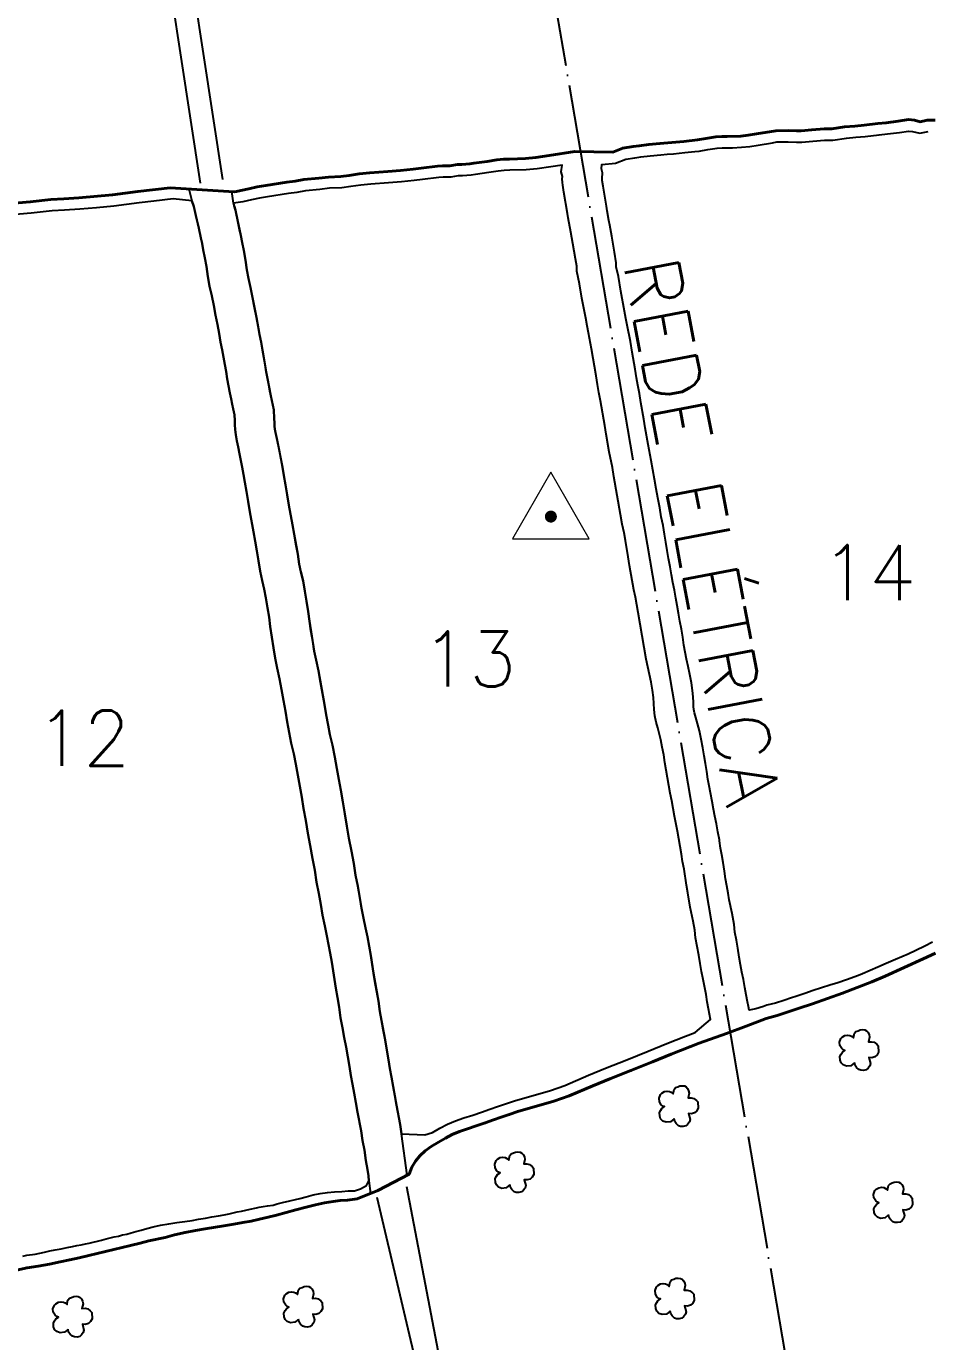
# Model space of a CAD drawing. Extents: x 742933 to 746083, y 7825389 to 7829844.
# Drawn here: x 744689.6 to 745008.2, y 7827510.3 to 7827975.1 of the extents above; entities that cross this region are included whole.
import ezdxf

# ---------------------------------------------------------------- set-up
doc = ezdxf.new("R2010")
doc.units = 0
doc.linetypes.add('CONTINUO', pattern=[0])
doc.linetypes.add('TAPUME', pattern=[47, 40, -3.5, 0, -3.5])
doc.layers.add('0114001012', color=1, linetype='Continuous', lineweight=40)
for name, color, linetype in [('0114001012012', 5, 'Continuous'), ('0114001012013', 5, 'Continuous'), ('0114001012014', 5, 'Continuous'), ('_SIMBOLO ARVORE', 118, 'Continuous'), ('ESTRADA', 1, 'Continuous'), ('REDE_DE_LUZ', 6, 'Continuous'), ('TEXTO', 7, 'Continuous')]:
    doc.layers.add(name, color=color, linetype=linetype)
doc.styles.add('SIMPLEX', font='simplex.shx', dxfattribs={"height": 20})

msp = doc.modelspace()

# ---------------------------------------------------------------- linework, layer by layer
at = {"layer": '0114001012'}
for points in [[(745010.85, 7827941.89), (745008.02, 7827941.89), (745005.53, 7827941.36), (745003.58, 7827941.86), (745001.39, 7827942.1), (744997.75, 7827941.57), (744993.53, 7827941.01), (744990.63, 7827940.71), (744985.72, 7827940.1), (744982.47, 7827939.84), (744978.86, 7827939.51), (744974.34, 7827938.83), (744971.58, 7827938.83), (744967.24, 7827938.5), (744963.44, 7827938.16), (744961.83, 7827938.09), (744958.98, 7827938.26), (744954.55, 7827938.2), (744947.69, 7827937.04), (744944.77, 7827936.59), (744942.11, 7827936.31), (744937.32, 7827936.11), (744935.4, 7827936.12), (744933.36, 7827935.98), (744929.81, 7827935.49), (744926.9, 7827934.96), (744921.96, 7827934.42), (744913.56, 7827933.63), (744909.69, 7827933.28), (744906.28, 7827932.9), (744904.13, 7827932.59), (744900.44, 7827932.04), (744896.94, 7827930.63), (744883.46, 7827930.82), (744874.36, 7827929.38), (744869.69, 7827928.72), (744866.01, 7827928.41), (744860.34, 7827928.19), (744858.22, 7827928.13), (744855.85, 7827927.84), (744852.48, 7827927.34), (744847.83, 7827926.72), (744846.38, 7827926.49), (744843.56, 7827926.25), (744841.96, 7827926.25), (744839.3, 7827925.83), (744836.72, 7827925.83), (744834.99, 7827925.69), (744829.13, 7827924.92), (744826.3, 7827924.61), (744821.88, 7827924.16), (744817.34, 7827923.8), (744810.99, 7827923.33), (744807.29, 7827922.91), (744803.7, 7827922.38), (744800.75, 7827921.99), (744796.43, 7827921.83), (744792.95, 7827921.44), (744787.69, 7827920.89), (744784.59, 7827920.34), (744781.69, 7827919.99), (744774.21, 7827918.79), (744771.22, 7827918.33), (744768.26, 7827917.63), (744765.38, 7827917.02), (744763.82, 7827916.73), (744763.06, 7827916.63), (744740.43, 7827918), (744728.96, 7827916.73), (744720.09, 7827915.51), (744708.17, 7827914.47), (744702.83, 7827914.16), (744698.3, 7827913.85), (744690.95, 7827913.04), (744684.08, 7827912.46)], [(744686.09, 7827535.58), (744689.86, 7827536.42), (744693.75, 7827537.04), (744697.72, 7827537.72), (744701.51, 7827538.47), (744704.9, 7827539.23), (744708.21, 7827539.92), (744711.72, 7827540.74), (744726.35, 7827544.26), (744729.85, 7827545.16), (744732.93, 7827545.91), (744738.62, 7827547.12), (744741.99, 7827548.11), (744745.73, 7827548.94), (744749.43, 7827549.61), (744752.75, 7827550.18), (744759.4, 7827551.29), (744762.9, 7827551.84), (744766.16, 7827552.39), (744769.1, 7827552.91), (744772.03, 7827553.54), (744775.08, 7827554.25), (744778.03, 7827554.97), (744784.89, 7827556.93), (744788.52, 7827557.84), (744791.83, 7827558.63), (744795.03, 7827559.32), (744798.03, 7827559.81), (744800.52, 7827560.15), (744803.07, 7827560.29), (744806.54, 7827560.8), (744813.86, 7827563.7), (744824.88, 7827569.48), (744825.82, 7827571.92), (744827.12, 7827574.13), (744828.72, 7827576.02), (744830.61, 7827577.71), (744832.75, 7827579.26), (744835.25, 7827580.82), (744837.72, 7827582.23), (744840.12, 7827583.5), (744842.72, 7827584.58), (744845.55, 7827585.57), (744848.62, 7827586.55), (744851.79, 7827587.63), (744854.74, 7827588.69), (744857.47, 7827589.64), (744860.3, 7827590.55), (744863.33, 7827591.64), (744876.11, 7827595.28), (744881.45, 7827597.13), (744889.81, 7827600.75), (744895.83, 7827603.18), (744903.31, 7827606.12), (744910.95, 7827609.21), (744917.51, 7827611.93), (744924.08, 7827614.54), (744927.41, 7827615.74), (744937.11, 7827619.21), (744944.06, 7827621.81), (744951.13, 7827624.53), (744954.99, 7827625.61), (744962.83, 7827628.11), (744967.55, 7827629.69), (744978.13, 7827633.43), (744988.53, 7827637.44), (744993.24, 7827639.46), (745006.61, 7827645.6), (745010.92, 7827647.53)]]:
    msp.add_lwpolyline(points, dxfattribs=at)
at = {"layer": '0114001012012'}
msp.add_lwpolyline([(744688.33, 7827540.54), (744689.78, 7827540.84), (744692.71, 7827541.25), (744694.31, 7827541.63), (744696.05, 7827541.96), (744697.9, 7827542.39), (744699.81, 7827542.8), (744701.86, 7827543.16), (744703.99, 7827543.56), (744705.91, 7827543.93), (744707.47, 7827544.26), (744708.95, 7827544.54), (744710.47, 7827544.83), (744711.83, 7827545.08), (744713.24, 7827545.45), (744714.7, 7827545.78), (744716.15, 7827546.21), (744717.75, 7827546.62), (744719.26, 7827546.95), (744720.63, 7827547.33), (744722.13, 7827547.64), (744723.62, 7827548.02), (744725.12, 7827548.35), (744726.67, 7827548.71), (744728.28, 7827549.22), (744730.16, 7827549.74), (744732.18, 7827550.29), (744734.4, 7827550.86), (744737.02, 7827551.48), (744739.96, 7827551.99), (744742.79, 7827552.37), (744745.64, 7827552.79), (744748.21, 7827553.18), (744750.49, 7827553.55), (744752.86, 7827553.98), (744755.2, 7827554.42), (744757.52, 7827554.81), (744759.52, 7827555.18), (744761.24, 7827555.49), (744762.73, 7827555.86), (744764.16, 7827556.14), (744765.61, 7827556.47), (744767.14, 7827556.81), (744768.68, 7827557.15), (744770.94, 7827557.59), (744771.84, 7827557.78), (744773.25, 7827558.04), (744774.82, 7827558.34), (744776.84, 7827558.6), (744778.2, 7827559.01), (744780.09, 7827559.46), (744782.78, 7827560.07), (744784.69, 7827560.55), (744786.3, 7827560.93), (744788.45, 7827561.52), (744790.97, 7827562.14), (744793.49, 7827562.65), (744796.1, 7827562.99), (744798.57, 7827563.23), (744801.06, 7827563.42), (744803.4, 7827563.62), (744805.6, 7827563.62), (744807.68, 7827564.28), (744809.87, 7827565.48), (744810.62, 7827567.17), (744810.55, 7827568.85), (744810.22, 7827571.11), (744809.65, 7827574.38), (744809.12, 7827577.93), (744808.39, 7827581.39), (744807.91, 7827584.84), (744806.68, 7827591.38), (744806.07, 7827594.77), (744805.47, 7827598.07), (744804.93, 7827601.27), (744804.35, 7827604.36), (744803.8, 7827607.54), (744803.25, 7827610.93), (744802.63, 7827614.41), (744801.98, 7827617.84), (744801.33, 7827621.22), (744800.69, 7827624.77), (744800.19, 7827628.48), (744799.59, 7827631.95), (744799.02, 7827635.18), (744798.49, 7827638.29), (744798.02, 7827641.36), (744797.53, 7827644.42), (744796.97, 7827647.57), (744796.43, 7827650.64), (744795.77, 7827653.68), (744795.05, 7827657.21), (744794.31, 7827661), (744793.66, 7827664.8), (744792.97, 7827668.72), (744792.2, 7827672.7), (744791.52, 7827676.89), (744790.77, 7827681.08), (744789.88, 7827685.68), (744789.09, 7827690.02), (744788.36, 7827694.41), (744787.61, 7827698.68), (744786.93, 7827702.71), (744786.22, 7827706.54), (744785.54, 7827710.47), (744784.89, 7827714.34), (744784.18, 7827718.01), (744783.23, 7827721.75), (744782.49, 7827725.5), (744781.77, 7827729.29), (744781.14, 7827733.09), (744780.46, 7827736.86), (744779.76, 7827740.8), (744779.09, 7827744.56), (744778.28, 7827748.23), (744777.58, 7827751.86), (744777.01, 7827755.43), (744776.39, 7827759.27), (744775.81, 7827762.95), (744775.37, 7827766.35), (744774.85, 7827769.63), (744774.23, 7827773.08), (744773.7, 7827776.23), (744772.92, 7827779.24), (744772.3, 7827782.56), (744771.7, 7827786.16), (744771.07, 7827789.73), (744770.49, 7827793.1), (744769.86, 7827796.4), (744768.61, 7827803.57), (744768.03, 7827807.19), (744767.4, 7827810.74), (744766.85, 7827814.03), (744766.39, 7827816.75), (744765.89, 7827819.27), (744765.42, 7827821.69), (744764.97, 7827824.07), (744764.5, 7827826.47), (744763.99, 7827828.65), (744763.61, 7827830.67), (744763.41, 7827832.57), (744763.29, 7827834.26), (744763.26, 7827835.85), (744763.12, 7827837.82), (744762.72, 7827839.96), (744762.34, 7827841.58), (744761.96, 7827843.47), (744761.55, 7827845.55), (744761.07, 7827848), (744760.61, 7827850.53), (744760.17, 7827853.05), (744759.72, 7827855.63), (744759.29, 7827858.13), (744758.8, 7827860.75), (744758.24, 7827863.52), (744757.71, 7827866.5), (744757.15, 7827869.66), (744756.51, 7827872.96), (744755.84, 7827876.43), (744755.1, 7827879.83), (744754.38, 7827883.29), (744753.75, 7827886.72), (744753.23, 7827890.2), (744752.67, 7827893.32), (744752.14, 7827896.05), (744751.69, 7827898.38), (744751.28, 7827900.33), (744750.57, 7827903.74), (744750.24, 7827905.25), (744749.9, 7827906.75), (744749.5, 7827908.22), (744748.77, 7827911.37), (744748.13, 7827913.37), (744741.46, 7827914.09), (744734.64, 7827913.33), (744729.45, 7827912.76), (744720.54, 7827911.53), (744714.37, 7827910.99), (744708.46, 7827910.48), (744703.08, 7827910.17), (744698.66, 7827909.86), (744691.34, 7827909.06), (744684.45, 7827908.48)], dxfattribs=at)
at = {"layer": '0114001012013'}
msp.add_lwpolyline([(744858.95, 7827594.32), (744862.1, 7827595.45), (744874.9, 7827599.1), (744880, 7827600.86), (744888.27, 7827604.44), (744894.35, 7827606.89), (744901.83, 7827609.84), (744909.44, 7827612.91), (744916, 7827615.63), (744922.66, 7827618.28), (744926.06, 7827619.51), (744931.48, 7827624.14), (744931.07, 7827626.07), (744930.76, 7827627.87), (744930.29, 7827630.34), (744929.85, 7827632.96), (744928.8, 7827638.29), (744928.28, 7827641.05), (744927.79, 7827643.94), (744927.32, 7827646.93), (744926.18, 7827652.98), (744925.89, 7827655.66), (744925.29, 7827658.94), (744924.3, 7827663.8), (744923.4, 7827668.95), (744922.95, 7827671.61), (744922.08, 7827677.32), (744921.6, 7827679.96), (744921.17, 7827682.56), (744920.77, 7827685.24), (744920.3, 7827688.02), (744919.8, 7827690.65), (744918.76, 7827695.96), (744918.29, 7827698.65), (744917.74, 7827701.39), (744917.19, 7827704.06), (744915.34, 7827715), (744914.92, 7827717.71), (744914.41, 7827720.37), (744913.87, 7827722.92), (744912.78, 7827727.2), (744912.22, 7827729.17), (744911.77, 7827731.41), (744911.49, 7827733.7), (744911.45, 7827735.76), (744911.28, 7827737.92), (744910.91, 7827740.56), (744910.41, 7827743.28), (744909.26, 7827748.7), (744908.71, 7827751.48), (744907.34, 7827759.69), (744905.86, 7827767.93), (744905.35, 7827770.64), (744904.91, 7827773.33), (744904.39, 7827776), (744902.83, 7827784.55), (744902.31, 7827787.57), (744901.36, 7827793.36), (744900.89, 7827796.12), (744900.27, 7827799.15), (744899.68, 7827802.56), (744897.29, 7827815.96), (744896.75, 7827819.15), (744895.62, 7827824.75), (744894.53, 7827830.93), (744894.08, 7827834), (744892.54, 7827842.8), (744891.99, 7827845.74), (744891.48, 7827848.55), (744891.01, 7827851.61), (744889.34, 7827861.16), (744888.29, 7827866.82), (744887.79, 7827869.23), (744887.31, 7827871.93), (744885.99, 7827879), (744885.12, 7827884.04), (744884.14, 7827888.54), (744884.14, 7827890.37), (744883.71, 7827892.95), (744882.74, 7827898.39), (744882.01, 7827902.36), (744881.17, 7827907.41), (744880.87, 7827908.99), (744879.6, 7827916.52), (744879.28, 7827918.9), (744879.17, 7827919.91), (744879.05, 7827921.18), (744879.11, 7827922.03), (744878.7, 7827923.62), (744878.95, 7827926.06), (744874.96, 7827925.43), (744870.13, 7827924.74), (744866.25, 7827924.42), (744860.47, 7827924.19), (744858.52, 7827924.14), (744856.39, 7827923.88), (744853.04, 7827923.37), (744848.41, 7827922.76), (744846.87, 7827922.52), (744843.72, 7827922.25), (744842.27, 7827922.25), (744839.61, 7827921.83), (744836.88, 7827921.83), (744835.41, 7827921.71), (744829.61, 7827920.95), (744826.72, 7827920.63), (744822.24, 7827920.18), (744817.65, 7827919.81), (744811.36, 7827919.35), (744807.81, 7827918.94), (744804.25, 7827918.42), (744801.09, 7827918), (744796.72, 7827917.84), (744793.39, 7827917.46), (744788.25, 7827916.92), (744785.18, 7827916.38), (744782.24, 7827916.02), (744774.83, 7827914.84), (744771.98, 7827914.4), (744769.13, 7827913.73), (744766.16, 7827913.1), (744764.46, 7827912.78), (744762.86, 7827912.56), (744763.08, 7827911.64), (744763.49, 7827910.11), (744764.26, 7827906.69), (744765.41, 7827901.14), (744765.88, 7827898.72), (744766.43, 7827895.89), (744767.04, 7827892.48), (744767.56, 7827889.01), (744768.12, 7827885.97), (744768.79, 7827882.75), (744769.55, 7827879.25), (744770.91, 7827872.21), (744771.99, 7827866.14), (744772.54, 7827863.43), (744773.07, 7827860.61), (744774.39, 7827852.99), (744774.83, 7827850.6), (744776.02, 7827844.56), (744776.42, 7827842.86), (744777.04, 7827839.6), (744777.25, 7827836.45), (744777.28, 7827834.91), (744777.36, 7827833.83), (744777.48, 7827832.68), (744777.7, 7827831.52), (744778.19, 7827829.42), (744780.16, 7827819.29), (744780.66, 7827816.35), (744781.19, 7827813.12), (744781.84, 7827809.53), (744782.42, 7827805.87), (744783.63, 7827798.92), (744784.26, 7827795.6), (744785.5, 7827788.53), (744786.08, 7827785.01), (744786.6, 7827782.28), (744787.41, 7827779.14), (744788.02, 7827775.49), (744788.66, 7827771.96), (744789.23, 7827768.33), (744789.67, 7827764.94), (744791.37, 7827754.3), (744791.99, 7827751.07), (744792.82, 7827747.3), (744794.94, 7827735.48), (744795.56, 7827731.74), (744796.24, 7827728.17), (744796.9, 7827724.82), (744797.85, 7827721.07), (744798.67, 7827716.83), (744799.34, 7827712.81), (744800, 7827709), (744800.71, 7827705.15), (744802.16, 7827696.76), (744802.88, 7827692.42), (744803.64, 7827688.26), (744804.53, 7827683.64), (744805.32, 7827679.26), (744805.99, 7827675.15), (744806.74, 7827671.26), (744808.09, 7827663.52), (744808.78, 7827659.95), (744809.47, 7827656.58), (744810.18, 7827653.32), (744811.34, 7827646.75), (744812.31, 7827640.54), (744814.03, 7827630.6), (744814.52, 7827626.96), (744815.1, 7827623.78), (744816.4, 7827616.93), (744817.05, 7827613.29), (744817.61, 7827609.87), (744818.13, 7827606.84), (744818.71, 7827603.72), (744819.26, 7827600.48), (744820.45, 7827593.92), (744821.74, 7827587.09), (744822.19, 7827583.79), (744830.51, 7827583.45), (744833.2, 7827584.26), (744835.79, 7827585.74), (744838.42, 7827587.12), (744841.29, 7827588.32), (744844.28, 7827589.36), (744847.37, 7827590.35), (744850.47, 7827591.4), (744853.41, 7827592.46), (744856.19, 7827593.43)], close=True, dxfattribs=at)
at = {"layer": '0114001012014'}
msp.add_lwpolyline([(745009.87, 7827651.43), (745007.15, 7827650.08), (745004.04, 7827648.56), (745001.31, 7827647.25), (744996.89, 7827645.36), (744993.53, 7827643.94), (744990.61, 7827642.69), (744985.15, 7827640.29), (744983.74, 7827639.7), (744979.46, 7827638.15), (744976.47, 7827637.13), (744973.59, 7827636.3), (744970.67, 7827635.29), (744967.78, 7827634.42), (744964.81, 7827633.39), (744961.57, 7827632.3), (744960.1, 7827631.82), (744957.35, 7827630.91), (744954.39, 7827629.97), (744951.37, 7827629.19), (744950.18, 7827628.7), (744947.52, 7827627.95), (744945.09, 7827627.43), (744944.82, 7827628.69), (744944.54, 7827630.34), (744944.07, 7827632.81), (744943.63, 7827635.48), (744943.06, 7827638.32), (744942.55, 7827640.92), (744942.07, 7827643.5), (744941.62, 7827646.14), (744941.11, 7827649.34), (744940.58, 7827652.12), (744940.04, 7827655.01), (744939.76, 7827657.67), (744939.04, 7827661.6), (744938.06, 7827666.39), (744937.65, 7827668.76), (744937.19, 7827671.34), (744936.78, 7827673.81), (744936.36, 7827676.58), (744935.89, 7827679.66), (744935.39, 7827682.37), (744935, 7827684.73), (744934.61, 7827687.31), (744934.57, 7827687.58), (744934.08, 7827690.49), (744933.55, 7827693.3), (744933.02, 7827696.01), (744932.53, 7827698.51), (744932.05, 7827701.23), (744931.46, 7827704.18), (744930.95, 7827706.65), (744930.55, 7827709.05), (744930.09, 7827711.76), (744929.62, 7827714.57), (744929.16, 7827717.26), (744928.72, 7827720.11), (744928.13, 7827723.14), (744927.51, 7827726.09), (744926.86, 7827728.68), (744926.3, 7827730.87), (744925.83, 7827732.49), (744925.6, 7827733.64), (744925.47, 7827734.68), (744925.44, 7827736.44), (744925.2, 7827739.44), (744924.68, 7827743.11), (744924.14, 7827745.99), (744923.54, 7827748.88), (744922.97, 7827751.52), (744922.49, 7827753.99), (744922.07, 7827756.46), (744921.62, 7827759.18), (744921.14, 7827762.07), (744920.62, 7827764.94), (744920.13, 7827767.68), (744919.63, 7827770.46), (744919.14, 7827773.06), (744918.69, 7827775.8), (744918.15, 7827778.58), (744917.66, 7827781.28), (744917.14, 7827784.11), (744916.61, 7827787), (744916.11, 7827789.9), (744915.62, 7827792.83), (744915.17, 7827795.65), (744914.65, 7827798.7), (744914.03, 7827801.74), (744913.47, 7827804.97), (744912.84, 7827808.49), (744912.27, 7827811.66), (744911.68, 7827815.01), (744911.09, 7827818.36), (744910.51, 7827821.71), (744909.38, 7827827.35), (744908.36, 7827833.15), (744907.91, 7827836.23), (744906.86, 7827842.18), (744906.32, 7827845.29), (744905.75, 7827848.28), (744905.29, 7827850.85), (744904.83, 7827853.88), (744903.76, 7827859.98), (744903.11, 7827863.65), (744902.03, 7827869.52), (744901.54, 7827871.87), (744901.09, 7827874.43), (744899.77, 7827881.47), (744898.86, 7827886.72), (744898.14, 7827890.05), (744898.14, 7827891.53), (744897.51, 7827895.32), (744896.52, 7827900.88), (744895.8, 7827904.79), (744895.53, 7827906.41), (744894.95, 7827909.87), (744894.65, 7827911.47), (744893.93, 7827915.72), (744893.45, 7827918.6), (744893.18, 7827920.6), (744893.1, 7827921.33), (744893.1, 7827921.34), (744893.23, 7827923.33), (744892.88, 7827924.69), (744893.05, 7827926.29), (744897.87, 7827926.7), (744901.5, 7827928.16), (744904.71, 7827928.63), (744906.78, 7827928.93), (744910.09, 7827929.3), (744913.94, 7827929.64), (744916.11, 7827929.86), (744918.34, 7827930.06), (744922.37, 7827930.45), (744925.94, 7827930.84), (744927.47, 7827931), (744930.45, 7827931.54), (744933.77, 7827932), (744935.53, 7827932.12), (744937.4, 7827932.11), (744939.2, 7827932.19), (744942.4, 7827932.32), (744945.29, 7827932.62), (744948.33, 7827933.09), (744953.34, 7827933.93), (744954.92, 7827934.2), (744958.88, 7827934.26), (744961.79, 7827934.08), (744963.71, 7827934.17), (744967.57, 7827934.52), (744971.73, 7827934.83), (744974.65, 7827934.83), (744979.46, 7827935.56), (744982.81, 7827935.86), (744986.13, 7827936.12), (744991.08, 7827936.74), (744994, 7827937.03), (744998.31, 7827937.6), (745001.46, 7827938.06), (745002.86, 7827937.91), (745005.44, 7827937.26), (745008.44, 7827937.89)], dxfattribs=at)
at = {"layer": '_SIMBOLO ARVORE', "linetype": 'CONTINUO'}
for points in [[(744982.34, 7827608.88, 0), (744981.09, 7827607.83, 0), (744979.51, 7827607.65, 0), (744978.38, 7827608.09, 0), (744977.58, 7827608.88, 0), (744977.25, 7827609.78, 0), (744977.16, 7827611.11, 0), (744977.59, 7827611.95, 0), (744978.05, 7827612.57, 0), (744978.96, 7827613.19, 0), (744978.38, 7827613.37, 0), (744977.81, 7827613.85, 0), (744977.13, 7827614.91, 0), (744977.01, 7827616.17, 0), (744977.5, 7827617.48, 0), (744978.01, 7827617.95, 0), (744978.94, 7827618.52, 0), (744979.92, 7827618.65, 0), (744980.7, 7827618.54, 0), (744981.31, 7827618.26, 0), (744981.99, 7827617.65, 0), (744982.19, 7827618.81, 0), (744982.36, 7827619.27, 0), (744982.87, 7827619.91, 0), (744983.62, 7827620.18, 0), (744984.36, 7827620.51, 0), (744985.18, 7827620.58, 0), (744985.96, 7827620.47, 0), (744986.6, 7827620.14, 0), (744987.07, 7827619.63, 0), (744987.48, 7827618.81, 0), (744987.64, 7827617.91, 0), (744987.27, 7827616.29, 0), (744988.4, 7827616.31, 0), (744989.34, 7827616.08, 0), (744990.22, 7827615.39, 0), (744990.71, 7827614.83, 0), (744990.84, 7827612.6, 0), (744990.3, 7827611.61, 0), (744989.57, 7827610.94, 0), (744988.43, 7827610.64, 0), (744987.43, 7827610.73, 0), (744987.97, 7827608.65, 0), (744987.72, 7827607.76, 0), (744987.12, 7827606.92, 0), (744986.46, 7827606.39, 0), (744985.52, 7827606.16, 0), (744984.59, 7827606.22, 0), (744983.89, 7827606.42, 0), (744983.09, 7827607.2, 0), (744982.54, 7827607.91, 0), (744982.38, 7827608.99, 0)], [(744918.58, 7827589.06, 0), (744917.34, 7827588.01, 0), (744915.75, 7827587.83, 0), (744914.62, 7827588.27, 0), (744913.82, 7827589.05, 0), (744913.49, 7827589.95, 0), (744913.4, 7827591.29, 0), (744913.84, 7827592.13, 0), (744914.29, 7827592.75, 0), (744915.2, 7827593.37, 0), (744914.62, 7827593.55, 0), (744914.05, 7827594.02, 0), (744913.38, 7827595.08, 0), (744913.26, 7827596.35, 0), (744913.74, 7827597.66, 0), (744914.25, 7827598.13, 0), (744915.18, 7827598.7, 0), (744916.16, 7827598.83, 0), (744916.94, 7827598.72, 0), (744917.56, 7827598.43, 0), (744918.23, 7827597.83, 0), (744918.44, 7827598.98, 0), (744918.61, 7827599.44, 0), (744919.11, 7827600.08, 0), (744919.87, 7827600.36, 0), (744920.6, 7827600.69, 0), (744921.43, 7827600.76, 0), (744922.21, 7827600.65, 0), (744922.84, 7827600.31, 0), (744923.31, 7827599.8, 0), (744923.72, 7827598.99, 0), (744923.89, 7827598.08, 0), (744923.51, 7827596.47, 0), (744924.64, 7827596.49, 0), (744925.58, 7827596.26, 0), (744926.46, 7827595.56, 0), (744926.95, 7827595, 0), (744927.08, 7827592.78, 0), (744926.54, 7827591.78, 0), (744925.81, 7827591.12, 0), (744924.67, 7827590.82, 0), (744923.67, 7827590.9, 0), (744924.21, 7827588.83, 0), (744923.96, 7827587.94, 0), (744923.36, 7827587.1, 0), (744922.7, 7827586.57, 0), (744921.76, 7827586.34, 0), (744920.83, 7827586.39, 0), (744920.13, 7827586.59, 0), (744919.33, 7827587.38, 0), (744918.79, 7827588.09, 0), (744918.62, 7827589.16, 0)], [(744860.49, 7827565.69, 0), (744859.25, 7827564.65, 0), (744857.66, 7827564.46, 0), (744856.53, 7827564.9, 0), (744855.73, 7827565.69, 0), (744855.4, 7827566.59, 0), (744855.31, 7827567.92, 0), (744855.75, 7827568.76, 0), (744856.2, 7827569.38, 0), (744857.11, 7827570, 0), (744856.53, 7827570.19, 0), (744855.96, 7827570.66, 0), (744855.29, 7827571.72, 0), (744855.17, 7827572.98, 0), (744855.65, 7827574.3, 0), (744856.16, 7827574.77, 0), (744857.09, 7827575.34, 0), (744858.07, 7827575.47, 0), (744858.85, 7827575.35, 0), (744859.47, 7827575.07, 0), (744860.14, 7827574.47, 0), (744860.35, 7827575.62, 0), (744860.52, 7827576.08, 0), (744861.02, 7827576.72, 0), (744861.78, 7827577, 0), (744862.51, 7827577.32, 0), (744863.34, 7827577.4, 0), (744864.12, 7827577.29, 0), (744864.75, 7827576.95, 0), (744865.22, 7827576.44, 0), (744865.64, 7827575.63, 0), (744865.8, 7827574.72, 0), (744865.42, 7827573.11, 0), (744866.55, 7827573.12, 0), (744867.49, 7827572.9, 0), (744868.37, 7827572.2, 0), (744868.86, 7827571.64, 0), (744868.99, 7827569.41, 0), (744868.45, 7827568.42, 0), (744867.72, 7827567.76, 0), (744866.58, 7827567.45, 0), (744865.58, 7827567.54, 0), (744866.12, 7827565.46, 0), (744865.87, 7827564.58, 0), (744865.27, 7827563.73, 0), (744864.61, 7827563.21, 0), (744863.67, 7827562.98, 0), (744862.74, 7827563.03, 0), (744862.04, 7827563.23, 0), (744861.24, 7827564.02, 0), (744860.7, 7827564.73, 0), (744860.53, 7827565.8, 0)], [(744994.38, 7827555.07, 0), (744993.14, 7827554.03, 0), (744991.55, 7827553.85, 0), (744990.42, 7827554.28, 0), (744989.62, 7827555.07, 0), (744989.29, 7827555.97, 0), (744989.2, 7827557.3, 0), (744989.64, 7827558.14, 0), (744990.09, 7827558.76, 0), (744991, 7827559.38, 0), (744990.42, 7827559.57, 0), (744989.85, 7827560.04, 0), (744989.18, 7827561.1, 0), (744989.06, 7827562.36, 0), (744989.54, 7827563.68, 0), (744990.05, 7827564.15, 0), (744990.98, 7827564.72, 0), (744991.96, 7827564.85, 0), (744992.74, 7827564.73, 0), (744993.36, 7827564.45, 0), (744994.03, 7827563.85, 0), (744994.24, 7827565, 0), (744994.41, 7827565.46, 0), (744994.91, 7827566.1, 0), (744995.67, 7827566.38, 0), (744996.4, 7827566.7, 0), (744997.23, 7827566.78, 0), (744998.01, 7827566.67, 0), (744998.64, 7827566.33, 0), (744999.11, 7827565.82, 0), (744999.53, 7827565.01, 0), (744999.69, 7827564.1, 0), (744999.31, 7827562.49, 0), (745000.44, 7827562.5, 0), (745001.38, 7827562.28, 0), (745002.26, 7827561.58, 0), (745002.75, 7827561.02, 0), (745002.88, 7827558.8, 0), (745002.34, 7827557.8, 0), (745001.61, 7827557.14, 0), (745000.47, 7827556.83, 0), (744999.47, 7827556.92, 0), (745000.01, 7827554.84, 0), (744999.76, 7827553.96, 0), (744999.16, 7827553.11, 0), (744998.5, 7827552.59, 0), (744997.56, 7827552.36, 0), (744996.63, 7827552.41, 0), (744995.93, 7827552.61, 0), (744995.13, 7827553.4, 0), (744994.59, 7827554.11, 0), (744994.42, 7827555.18, 0)], [(744917.17, 7827521.09, 0), (744915.92, 7827520.04, 0), (744914.34, 7827519.86, 0), (744913.21, 7827520.3, 0), (744912.41, 7827521.09, 0), (744912.08, 7827521.99, 0), (744911.99, 7827523.32, 0), (744912.42, 7827524.16, 0), (744912.87, 7827524.78, 0), (744913.79, 7827525.4, 0), (744913.21, 7827525.58, 0), (744912.63, 7827526.06, 0), (744911.96, 7827527.12, 0), (744911.84, 7827528.38, 0), (744912.32, 7827529.69, 0), (744912.84, 7827530.16, 0), (744913.76, 7827530.73, 0), (744914.74, 7827530.86, 0), (744915.52, 7827530.75, 0), (744916.14, 7827530.47, 0), (744916.82, 7827529.86, 0), (744917.02, 7827531.02, 0), (744917.19, 7827531.48, 0), (744917.7, 7827532.12, 0), (744918.45, 7827532.39, 0), (744919.18, 7827532.72, 0), (744920.01, 7827532.79, 0), (744920.79, 7827532.68, 0), (744921.42, 7827532.35, 0), (744921.9, 7827531.84, 0), (744922.31, 7827531.02, 0), (744922.47, 7827530.12, 0), (744922.09, 7827528.5, 0), (744923.23, 7827528.52, 0), (744924.16, 7827528.29, 0), (744925.04, 7827527.6, 0), (744925.53, 7827527.04, 0), (744925.67, 7827524.81, 0), (744925.12, 7827523.82, 0), (744924.4, 7827523.15, 0), (744923.26, 7827522.85, 0), (744922.26, 7827522.94, 0), (744922.79, 7827520.86, 0), (744922.55, 7827519.97, 0), (744921.95, 7827519.13, 0), (744921.29, 7827518.6, 0), (744920.35, 7827518.37, 0), (744919.41, 7827518.43, 0), (744918.72, 7827518.63, 0), (744917.92, 7827519.41, 0), (744917.37, 7827520.12, 0), (744917.2, 7827521.2, 0)], [(744704.32, 7827514.66, 0), (744703.07, 7827513.61, 0), (744701.49, 7827513.43, 0), (744700.36, 7827513.87, 0), (744699.56, 7827514.66, 0), (744699.23, 7827515.56, 0), (744699.14, 7827516.89, 0), (744699.57, 7827517.73, 0), (744700.03, 7827518.35, 0), (744700.94, 7827518.97, 0), (744700.36, 7827519.15, 0), (744699.79, 7827519.62, 0), (744699.11, 7827520.68, 0), (744698.99, 7827521.95, 0), (744699.48, 7827523.26, 0), (744699.99, 7827523.73, 0), (744700.92, 7827524.3, 0), (744701.89, 7827524.43, 0), (744702.68, 7827524.32, 0), (744703.29, 7827524.03, 0), (744703.97, 7827523.43, 0), (744704.17, 7827524.58, 0), (744704.34, 7827525.05, 0), (744704.85, 7827525.69, 0), (744705.6, 7827525.96, 0), (744706.34, 7827526.29, 0), (744707.16, 7827526.36, 0), (744707.94, 7827526.25, 0), (744708.58, 7827525.92, 0), (744709.05, 7827525.41, 0), (744709.46, 7827524.59, 0), (744709.62, 7827523.69, 0), (744709.25, 7827522.07, 0), (744710.38, 7827522.09, 0), (744711.32, 7827521.86, 0), (744712.2, 7827521.16, 0), (744712.69, 7827520.6, 0), (744712.82, 7827518.38, 0), (744712.28, 7827517.39, 0), (744711.55, 7827516.72, 0), (744710.41, 7827516.42, 0), (744709.41, 7827516.51, 0), (744709.94, 7827514.43, 0), (744709.7, 7827513.54, 0), (744709.1, 7827512.7, 0), (744708.44, 7827512.17, 0), (744707.5, 7827511.94, 0), (744706.57, 7827512, 0), (744705.87, 7827512.2, 0), (744705.07, 7827512.98, 0), (744704.52, 7827513.69, 0), (744704.36, 7827514.77, 0)], [(744785.79, 7827518.2, 0), (744784.54, 7827517.15, 0), (744782.96, 7827516.97, 0), (744781.83, 7827517.41, 0), (744781.03, 7827518.2, 0), (744780.7, 7827519.1, 0), (744780.61, 7827520.43, 0), (744781.04, 7827521.27, 0), (744781.5, 7827521.89, 0), (744782.41, 7827522.51, 0), (744781.83, 7827522.69, 0), (744781.26, 7827523.16, 0), (744780.58, 7827524.22, 0), (744780.46, 7827525.49, 0), (744780.95, 7827526.8, 0), (744781.46, 7827527.27, 0), (744782.39, 7827527.84, 0), (744783.36, 7827527.97, 0), (744784.14, 7827527.86, 0), (744784.76, 7827527.57, 0), (744785.44, 7827526.97, 0), (744785.64, 7827528.12, 0), (744785.81, 7827528.59, 0), (744786.32, 7827529.23, 0), (744787.07, 7827529.5, 0), (744787.8, 7827529.83, 0), (744788.63, 7827529.9, 0), (744789.41, 7827529.79, 0), (744790.05, 7827529.46, 0), (744790.52, 7827528.95, 0), (744790.93, 7827528.13, 0), (744791.09, 7827527.23, 0), (744790.72, 7827525.61, 0), (744791.85, 7827525.63, 0), (744792.78, 7827525.4, 0), (744793.67, 7827524.7, 0), (744794.16, 7827524.14, 0), (744794.29, 7827521.92, 0), (744793.74, 7827520.92, 0), (744793.02, 7827520.26, 0), (744791.88, 7827519.96, 0), (744790.88, 7827520.05, 0), (744791.41, 7827517.97, 0), (744791.17, 7827517.08, 0), (744790.57, 7827516.24, 0), (744789.91, 7827515.71, 0), (744788.97, 7827515.48, 0), (744788.04, 7827515.54, 0), (744787.34, 7827515.74, 0), (744786.54, 7827516.52, 0), (744785.99, 7827517.23, 0), (744785.83, 7827518.31, 0)]]:
    msp.add_polyline3d(points, dxfattribs=at)
at = {"layer": 'ESTRADA'}
for points in [[(744751.13, 7827919.7), (744700.61, 7828249.13)], [(744759.03, 7827920.91), (744708.52, 7828250.34)], [(744824, 7827565.15), (744837.63, 7827493.7), (744844.7, 7827460.95), (744857.19, 7827443.13), (744883.51, 7827425.8), (744955.99, 7827386.54), (745024.93, 7827349.7), (745071.89, 7827320.02), (745098.44, 7827297.79), (745111.23, 7827277.49), (745117.91, 7827255.96), (745123.58, 7827193.95), (745130.39, 7827021.05)], [(744813.52, 7827561.42), (744829.74, 7827492.35), (744837.22, 7827457.68), (744851.51, 7827437.28), (744868.33, 7827426.22)]]:
    msp.add_lwpolyline(points, dxfattribs=at)
msp.add_lwpolyline([(744824.19, 7827569.11), (744822.19, 7827583.79), (744821.74, 7827587.09), (744820.45, 7827593.92), (744819.84, 7827597.27), (744819.26, 7827600.48), (744818.71, 7827603.72), (744818.13, 7827606.84), (744817.61, 7827609.87), (744817.05, 7827613.29), (744816.4, 7827616.93), (744815.73, 7827620.45), (744815.1, 7827623.78), (744814.52, 7827626.96), (744814.03, 7827630.6), (744813.38, 7827634.35), (744812.81, 7827637.57), (744812.31, 7827640.54), (744811.85, 7827643.52), (744811.34, 7827646.75), (744810.75, 7827650), (744810.18, 7827653.32), (744809.47, 7827656.58), (744808.78, 7827659.95), (744808.09, 7827663.52), (744807.45, 7827667.21), (744806.74, 7827671.26), (744805.99, 7827675.15), (744805.32, 7827679.26), (744804.53, 7827683.64), (744803.64, 7827688.26), (744802.88, 7827692.42), (744802.16, 7827696.76), (744801.41, 7827701.06), (744800.71, 7827705.15), (744800, 7827709), (744799.34, 7827712.81), (744798.67, 7827716.83), (744797.85, 7827721.07), (744796.9, 7827724.82), (744796.24, 7827728.17), (744795.56, 7827731.74), (744794.94, 7827735.48), (744794.24, 7827739.33), (744793.55, 7827743.25), (744792.82, 7827747.3), (744791.99, 7827751.07), (744791.37, 7827754.3), (744790.83, 7827757.66), (744790.21, 7827761.48), (744789.67, 7827764.94), (744789.23, 7827768.33), (744788.66, 7827771.96), (744788.02, 7827775.49), (744787.41, 7827779.14), (744786.6, 7827782.28), (744786.08, 7827785.01), (744785.5, 7827788.53), (744784.86, 7827792.14), (744784.26, 7827795.6), (744783.63, 7827798.92), (744782.42, 7827805.87), (744781.84, 7827809.53), (744781.19, 7827813.12), (744780.66, 7827816.35), (744780.16, 7827819.29), (744779.63, 7827821.95), (744779.17, 7827824.32), (744778.72, 7827826.73), (744778.19, 7827829.42), (744777.7, 7827831.52), (744777.48, 7827832.68), (744777.36, 7827833.83), (744777.28, 7827834.91), (744777.25, 7827836.45), (744777.04, 7827839.6), (744776.42, 7827842.86), (744776.02, 7827844.56), (744775.7, 7827846.19), (744775.29, 7827848.25), (744774.83, 7827850.6), (744774.39, 7827852.99), (744773.96, 7827855.47), (744773.51, 7827858.02), (744773.07, 7827860.61), (744772.54, 7827863.43), (744771.99, 7827866.14), (744771.49, 7827868.95), (744770.91, 7827872.21), (744770.26, 7827875.61), (744769.55, 7827879.25), (744768.79, 7827882.75), (744768.12, 7827885.97), (744767.56, 7827889.01), (744767.04, 7827892.48), (744766.43, 7827895.89), (744765.88, 7827898.72), (744765.41, 7827901.14), (744764.99, 7827903.18), (744764.26, 7827906.69), (744763.9, 7827908.31), (744763.49, 7827910.11), (744763.08, 7827911.64), (744762.86, 7827912.56), (744762.25, 7827916.68), (744747.05, 7827917.6), (744748.13, 7827913.37), (744748.77, 7827911.37), (744749.5, 7827908.22), (744749.9, 7827906.75), (744750.24, 7827905.25), (744750.57, 7827903.74), (744751.28, 7827900.33), (744751.69, 7827898.38), (744752.14, 7827896.05), (744752.67, 7827893.32), (744753.23, 7827890.2), (744753.75, 7827886.72), (744754.38, 7827883.29), (744755.1, 7827879.83), (744755.84, 7827876.43), (744756.51, 7827872.96), (744757.15, 7827869.66), (744757.71, 7827866.5), (744758.24, 7827863.52), (744758.8, 7827860.75), (744759.29, 7827858.13), (744759.72, 7827855.63), (744760.17, 7827853.05), (744760.61, 7827850.53), (744761.07, 7827848), (744761.55, 7827845.55), (744761.96, 7827843.47), (744762.34, 7827841.58), (744762.72, 7827839.96), (744763.12, 7827837.82), (744763.26, 7827835.85), (744763.29, 7827834.26), (744763.41, 7827832.57), (744763.61, 7827830.67), (744763.99, 7827828.65), (744764.5, 7827826.47), (744764.97, 7827824.07), (744765.42, 7827821.69), (744765.89, 7827819.27), (744766.39, 7827816.75), (744766.85, 7827814.03), (744767.4, 7827810.74), (744768.03, 7827807.19), (744768.61, 7827803.57), (744769.86, 7827796.4), (744770.49, 7827793.1), (744771.07, 7827789.73), (744771.7, 7827786.16), (744772.3, 7827782.56), (744772.92, 7827779.24), (744773.7, 7827776.23), (744774.23, 7827773.08), (744774.85, 7827769.63), (744775.37, 7827766.35), (744775.81, 7827762.95), (744776.39, 7827759.27), (744777.01, 7827755.43), (744777.58, 7827751.86), (744778.28, 7827748.23), (744779.09, 7827744.56), (744779.76, 7827740.8), (744780.46, 7827736.86), (744781.14, 7827733.09), (744781.77, 7827729.29), (744782.49, 7827725.5), (744783.23, 7827721.75), (744784.18, 7827718.01), (744784.89, 7827714.34), (744785.54, 7827710.47), (744786.22, 7827706.54), (744786.93, 7827702.71), (744787.61, 7827698.68), (744788.36, 7827694.41), (744789.09, 7827690.02), (744789.88, 7827685.68), (744790.77, 7827681.08), (744791.52, 7827676.89), (744792.2, 7827672.7), (744792.97, 7827668.72), (744793.66, 7827664.8), (744794.31, 7827661), (744795.05, 7827657.21), (744795.77, 7827653.68), (744796.43, 7827650.64), (744796.97, 7827647.57), (744797.53, 7827644.42), (744798.02, 7827641.36), (744798.49, 7827638.29), (744799.02, 7827635.18), (744799.59, 7827631.95), (744800.19, 7827628.48), (744800.69, 7827624.77), (744801.33, 7827621.22), (744801.98, 7827617.84), (744802.63, 7827614.41), (744803.25, 7827610.93), (744803.8, 7827607.54), (744804.35, 7827604.36), (744804.93, 7827601.27), (744805.47, 7827598.07), (744806.07, 7827594.77), (744806.68, 7827591.38), (744807.91, 7827584.84), (744808.39, 7827581.39), (744809.12, 7827577.93), (744809.65, 7827574.38), (744810.22, 7827571.11), (744810.55, 7827568.85), (744810.62, 7827567.17), (744811.25, 7827562.67), (744813.86, 7827563.7)], close=True, dxfattribs=at)
at = {"layer": 'REDE_DE_LUZ', "linetype": 'TAPUME', "flags": 128}
msp.add_lwpolyline([(744857.73, 7828093.52), (744986.66, 7827336.35)], dxfattribs=at)
msp.add_lwpolyline([(744857.73, 7828093.52), (744986.66, 7827336.35)], dxfattribs=at)
at = {"layer": 'TEXTO', "color": 7, "lineweight": 9, "flags": 128}
msp.add_lwpolyline([(744861.45, 7827794.01), (744888.57, 7827794.01), (744875.01, 7827817.5)], close=True, dxfattribs=at)
at = {"layer": 'TEXTO', "color": 7, "lineweight": 9, "const_width": 2.12, "flags": 128}
msp.add_lwpolyline([(744873.95, 7827801.84, -1), (744876.07, 7827801.84, -1)], format="xyb", close=True, dxfattribs=at)

# ---------------------------------------------------------------- texts
at = {"layer": 'TEXTO', "linetype": 'Continuous', "style": 'SIMPLEX'}
msp.add_text('REDE ELÉTRICA', height=19.5, rotation=280.8073, dxfattribs=at).set_placement((744900.48, 7827891.29, -732.18))
for s, p in [('14', (744970.62, 7827772.29)), ('13', (744829.38, 7827741.76)), ('12', (744692.95, 7827713.79))]:
    msp.add_text(s, height=19.5, dxfattribs=at).set_placement(p)

doc.saveas('drawing.dxf')
